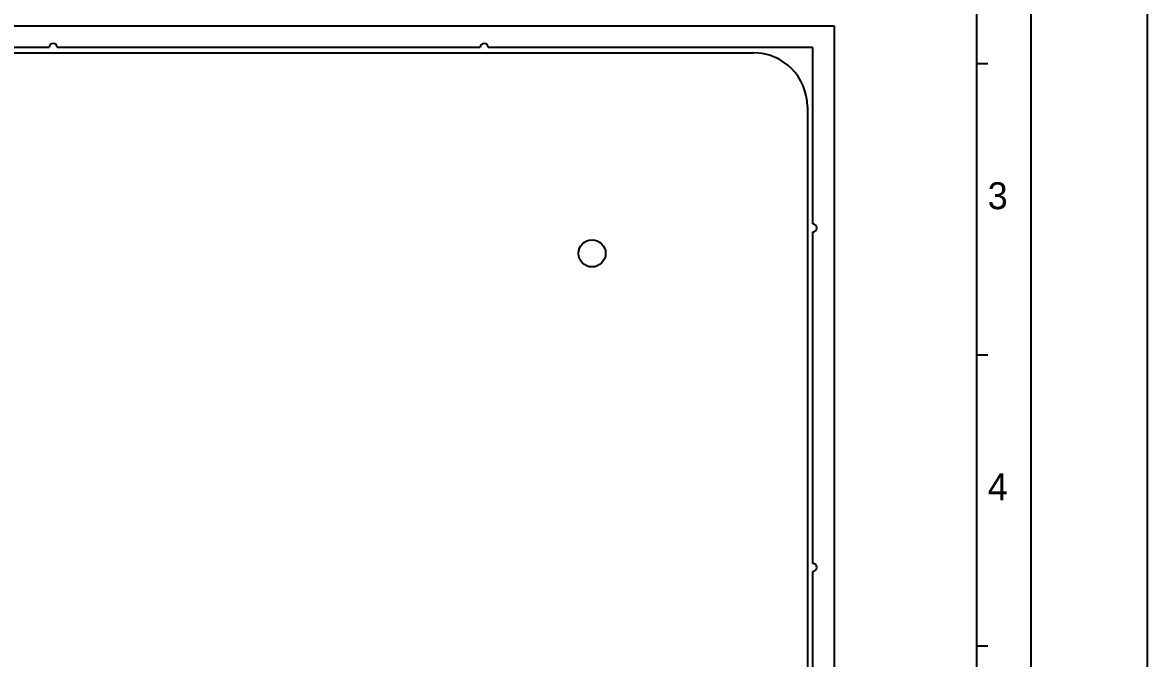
# Model space of a CAD drawing. Header units: millimetres. Extents: x 0 to 841, y 0 to 594.
# Drawn here: x 632.2 to 841, y 353 to 471 of the extents above; entities that cross this region are included whole.
import ezdxf

# ---------------------------------------------------------------- set-up
doc = ezdxf.new("R2010")
doc.units = ezdxf.units.MM
doc.header["$LTSCALE"] = 46.255
doc.layers.get('0').update_dxf_attribs({"linetype": 'CONTINUOUS'})
doc.styles.add('TEXTSTYLE_2', font='txt')

msp = doc.modelspace()

# ---------------------------------------------------------------- linework, layer by layer
at = {"color": 7, "linetype": 'CONTINUOUS'}
for p, q in [((841, 0), (841, 594)), ((819.342, 574.885), (819.342, 23.885)), ((809.342, 31.385), (809.342, 566.885)), ((492.945, 470.383), (782.878, 470.383)), ((782.878, 470.383), (782.878, 269.478)), ((637.162, 466.383), (558.665, 466.383)), ((717.162, 466.383), (638.662, 466.383)), ((778.878, 466.383), (718.662, 466.383)), ((778.878, 433.653), (778.878, 466.383)), ((507.945, 465.388), (767.875, 465.388)), ((809.342, 463.385), (811.342, 463.385)), ((777.875, 455.388), (777.875, 315.478)), ((778.878, 370.681), (778.878, 432.153)), ((809.342, 409.385), (811.342, 409.385)), ((778.878, 310.681), (778.878, 369.181)), ((809.342, 355.385), (811.342, 355.385))]:
    msp.add_line(p, q, dxfattribs=at)
msp.add_circle((737.918, 428.183), 2.52, dxfattribs=at)
for centre, radius, start, end in [((637.912, 466.383), 0.75, 0, 180), ((717.912, 466.383), 0.75, 0, 180), ((767.875, 455.388), 10, 0, 90), ((778.878, 432.903), 0.75, 270, 90), ((778.878, 369.931), 0.75, 270, 90)]:
    msp.add_arc(centre, radius, start, end, dxfattribs=at)

# ---------------------------------------------------------------- texts
at = {"color": 7, "linetype": 'CONTINUOUS', "char_height": 5, "width": 5, "attachment_point": 1, "line_spacing_factor": 0.9, "style": 'TEXTSTYLE_2'}
for s, insert in [('3', (811.342, 441.385)), ('4', (811.342, 387.385))]:
    msp.add_mtext(s, dxfattribs=dict(at, insert=insert))

doc.saveas('drawing.dxf')
